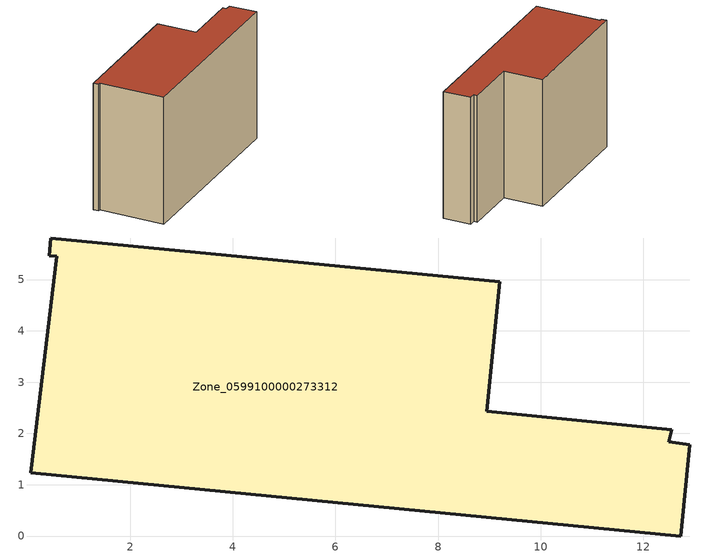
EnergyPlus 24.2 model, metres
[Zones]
Zone_0599100000273312
 floor ground (C_G): 12.5,1.83 12.9,1.78 12.73,0 0.06,1.23 0.57,5.45 0.42,5.46 0.45,5.81 9.2,4.96 8.95,2.43 12.55,2.08 z0
 wall outside (C_F): 12.55,2.08 8.95,2.43 9.2,4.96 0.45,5.81 0.42,5.46 0.57,5.45 0.06,1.23 12.73,0 12.9,1.78 12.5,1.83 12.55,2.08 z0:8.35
 roof outside (C_R): 12.9,1.78 12.5,1.83 12.55,2.08 8.95,2.43 9.2,4.96 0.45,5.81 0.42,5.46 0.57,5.45 0.06,1.23 12.73,0 z8.35
[BUILDING]
Pand.0599100000273312: North Axis=0; Terrain=City; Loads Convergence Tolerance Value=0.04; Temperature Convergence Tolerance Value=0.4; Solar Distribution=FullExterior; Maximum Number of Warmup Days=25; Minimum Number of Warmup Days=1
[Site:Location]
Rotterdam.The.Hague.AP_ZH_NLD Design_Conditions: Latitude=51.96; Longitude=4.45; Time Zone=1; Elevation=-4.5
[SITE:GROUNDTEMPERATURE:BUILDINGSURFACE]
18, 18, 18, 18, 18, 18, 18, 18, 18, 18, 18, 18
[MATERIAL] Thermal Absorptance=0.9; Solar Absorptance=0.7; Visible Absorptance=0.7
Name | Roughness | Thickness | Conductivity | Density | Specific Heat
G.TI.1946 | MediumSmooth | 0.15 | 1 | 540 | 1210
F.TI.1946 | Rough | 0.3 | 0.857143 | 1920 | 840
R.TI.1946 | MediumRough | 0.2 | 0.1 | 1500 | 1000
[CONSTRUCTION]
C_G: G.TI.1946
C_F: F.TI.1946
C_R: R.TI.1946
[ZONE]
Zone_0599100000273312: Type=1; Multiplier=1; Ceiling Height=Autocalculate; Volume=Autocalculate; Floor Area=autocalculate; Part of Total Floor Area=Yes
[ZONEINFILTRATION:DESIGNFLOWRATE]
Infil_Zone_0599100000273312: Zone or ZoneList or Space or SpaceList=Zone_0599100000273312; Schedule=AlwaysOn; Design Flow Rate Calculation Method=Flow/Area; Flow Rate per Floor Area=0.003; Constant Term Coefficient=1; Temperature Term Coefficient=0; Velocity Term Coefficient=0; Velocity Squared Term Coefficient=0
[HVACTEMPLATE:ZONE:IDEALLOADSAIRSYSTEM]
Zone_0599100000273312: Maximum Heating Supply Air Temperature=50; Minimum Cooling Supply Air Temperature=13; Maximum Heating Supply Air Humidity Ratio=0.0156; Minimum Cooling Supply Air Humidity Ratio=0.0077; Heating Limit=NoLimit; Cooling Limit=NoLimit; Dehumidification Control Type=ConstantSensibleHeatRatio; Cooling Sensible Heat Ratio=0.7; Dehumidification Setpoint=60; Humidification Control Type=None; Humidification Setpoint=30; Outdoor Air Method=None; Outdoor Air Flow Rate per Person=0.00944; Outdoor Air Flow Rate per Zone Floor Area=0; Outdoor Air Flow Rate per Zone=0; Demand Controlled Ventilation Type=None; Outdoor Air Economizer Type=NoEconomizer; Heat Recovery Type=None; Sensible Heat Recovery Effectiveness=0.7; Latent Heat Recovery Effectiveness=0.65
[ZONECONTROL:THERMOSTAT]
ThermostatControl_Zone_0599100000273312: Zone or ZoneList=Zone_0599100000273312; Control Type Schedule=DualSetpointControlType; Control 1=Thermostat_Zone_0599100000273312; Temperature Difference Between Cutout And Setpoint=0
[THERMOSTATSETPOINT:DUALSETPOINT]
Thermostat_Zone_0599100000273312: Heating Setpoint Temperature Schedule=HeatingSetpoint_Zone_0599100000273312; Cooling Setpoint Temperature Schedule=CoolingSetpoint_Zone_0599100000273312
[SCHEDULE:COMPACT]
HeatingSetpoint_Zone_0599100000273312: Through: 12/31, For: AllDays, Until: 24:00, 21
CoolingSetpoint_Zone_0599100000273312: Through: 12/31, For: AllDays, Until: 24:00, 24
DualSetpointControlType: Through: 12/31, For: AllDays, Until: 24:00, 4
AlwaysOn: Through: 12/31, For: AllDays, Until: 24:00, 1
